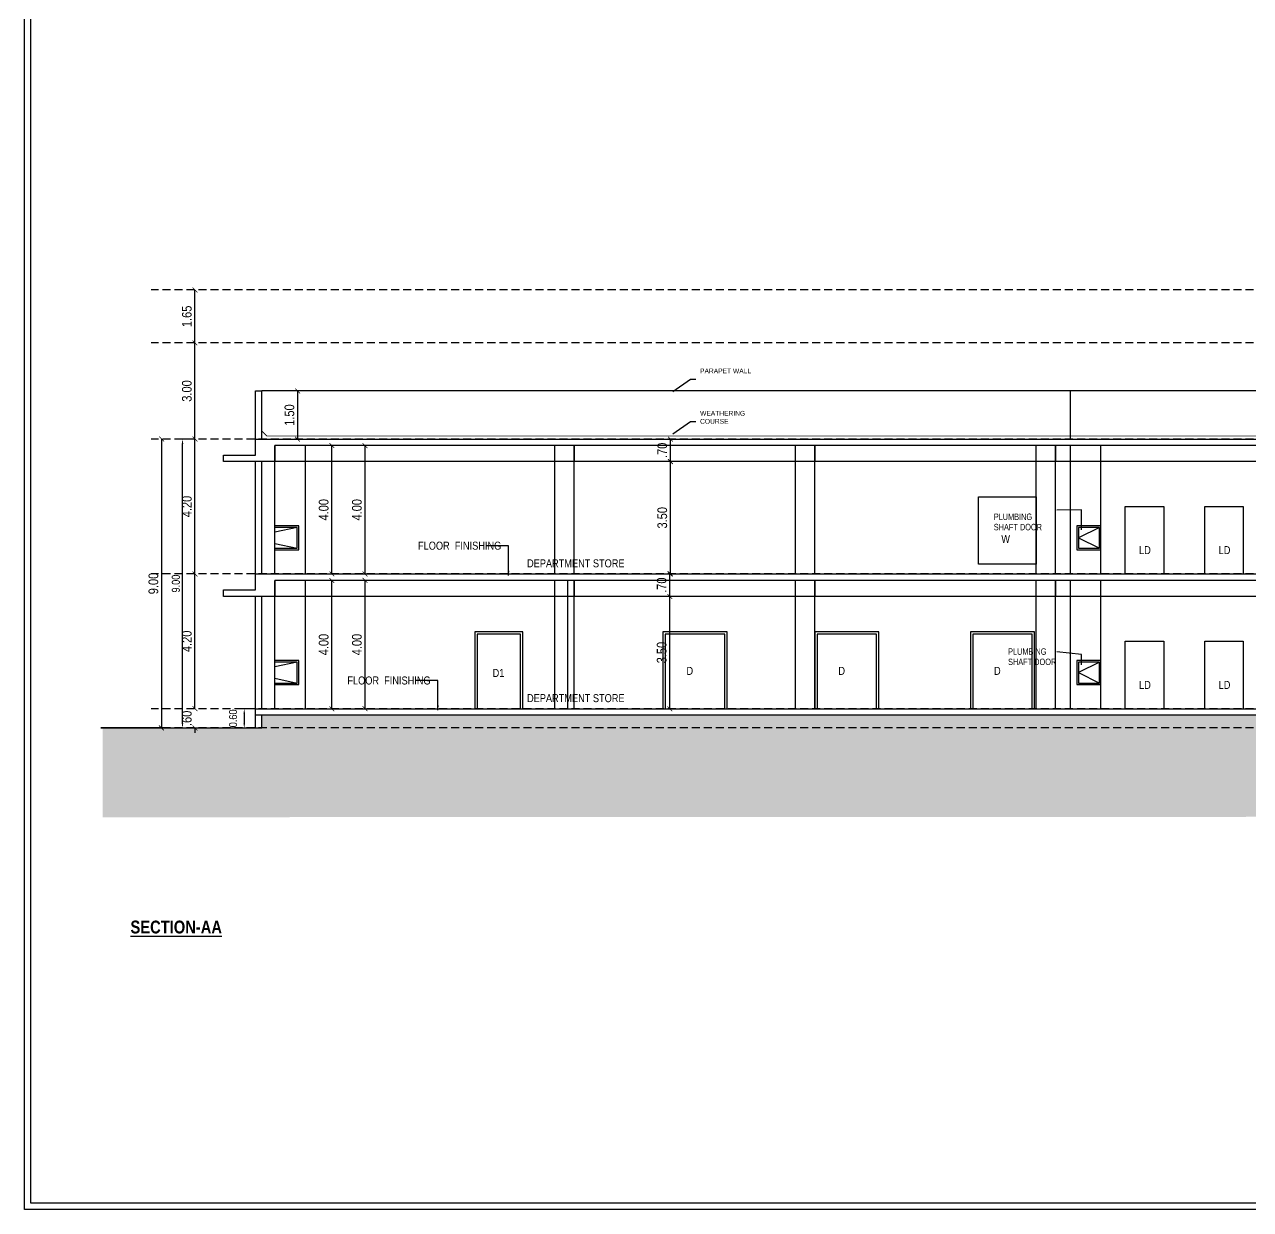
# Model space of a CAD drawing. Header units: metres. Extents: x 385023 to 385532, y 1408468 to 1408621.
# Drawn here: x 385419.78 to 385457.99, y 1408468.21 to 1408505.13 of the extents above; entities that cross this region are included whole.
import ezdxf
from ezdxf.enums import TextEntityAlignment as Align

# ---------------------------------------------------------------- set-up
doc = ezdxf.new("R2010")
doc.units = ezdxf.units.M
doc.header["$MEASUREMENT"] = 0
doc.linetypes.add('( Hidden )', pattern=[0.375, 0.25, -0.125])
for name, color, linetype in [('0 @ 1 (1)', 7, 'Continuous'), ('BLK_1_FLR_0_AC_ROOM_1', 7, 'Continuous'), ('BLK_1_FLR_0_AC_ROOM_2', 7, 'Continuous'), ('BLK_1_FLR_1_AC_ROOM_1', 7, 'Continuous'), ('BLK_1_FLR_1_AC_ROOM_2', 7, 'Continuous')]:
    doc.layers.add(name, color=color, linetype=linetype)
doc.layers.add('BLK_1_HT_OF_BLDG', color=7, linetype='Continuous', lineweight=25)
doc.layers.add('BLK_1_PLINTH_HEIGHT', color=7, linetype='Continuous', lineweight=25)
doc.styles.add('ARIAL', font='ARIALN.TTF')
doc.styles.add('CGR', font='ARIALNB.TTF')
doc.styles.add('RIA-AP', font='ARIALN.TTF')
doc.styles.get("Standard").update_dxf_attribs({"font": 'ARIALN.TTF', "height": 0.35})
doc.styles.add('Text-01', font='GOTHIC.TTF', dxfattribs={"height": 0.35})
doc.dimstyles.new('BLG DIM-1', dxfattribs={"dimtxt": 0.25, "dimasz": 0.15, "dimexe": 0.1, "dimexo": 0.15, "dimgap": 0.08, "dimtad": 1, "dimzin": 0, "dimdsep": 46, "dimtxsty": 'ARIAL', "dimcen": 0.09, "dimclrd": 8, "dimclre": 8, "dimadec": 0, "dimazin": 0, "dimtfac": 1, "dimtofl": 0, "dimtmove": 2, "dimatfit": 3, "dimfxl": 0, "dimtolj": 1, "dimtzin": 0, "dimarcsym": 0})
doc.dimstyles.new('RIA-AP', dxfattribs={"dimtxt": 0.3, "dimasz": 0.15, "dimexe": 0, "dimexo": 1, "dimgap": 0.1, "dimtad": 1, "dimzin": 4, "dimdsep": 46, "dimtxsty": 'RIA-AP', "dimblk": 'ARCHTICK', "dimcen": 0.09, "dimse1": 1, "dimse2": 1, "dimclrd": 8, "dimclre": 8, "dimclrt": 4, "dimazin": 0, "dimtfac": 1, "dimtix": 1, "dimtofl": 0, "dimtmove": 2, "dimatfit": 3, "dimfxl": 0, "dimtolj": 1, "dimtzin": 0, "dimarcsym": 0})

# ---------------------------------------------------------------- blocks, each defined once
blk = doc.blocks.new('_ArchTick')
at = {"color": 0, "linetype": 'ByBlock', "const_width": 0.15}
blk.add_lwpolyline([(-0.5, -0.5), (0.5, 0.5)], dxfattribs=at)
blk = doc.blocks.new('*D70')
at = {"color": 8, "lineweight": -2}
blk.add_line((385439.893, 1408483.812), (385439.893, 1408487.312), dxfattribs=at)
at = {"layer": 'Defpoints', "color": 0}
for p in [(385439.316, 1408487.312), (385439.893, 1408487.312), (385439.316, 1408483.812)]:
    blk.add_point(p, dxfattribs=at)
at = {"color": 8, "lineweight": -2, "xscale": 0.15, "yscale": 0.15, "zscale": 0.15}
for p, rotation in [((385439.893, 1408487.312), 90), ((385439.893, 1408483.812), 270)]:
    blk.add_blockref('_ArchTick', p, dxfattribs=dict(at, rotation=rotation))
at = {"color": 4, "lineweight": -2, "insert": (385439.639, 1408485.562), "char_height": 0.3, "attachment_point": 5, "rotation": 90, "style": 'RIA-AP'}
blk.add_mtext('\\A1;3.50', dxfattribs=at)
blk = doc.blocks.new('*D71')
at = {"color": 8, "lineweight": -2}
blk.add_line((385439.893, 1408487.312), (385439.893, 1408488.012), dxfattribs=at)
at = {"layer": 'Defpoints', "color": 0}
for p in [(385438.819, 1408488.012), (385439.893, 1408488.012), (385438.819, 1408487.312)]:
    blk.add_point(p, dxfattribs=at)
at = {"color": 8, "lineweight": -2, "xscale": 0.15, "yscale": 0.15, "zscale": 0.15}
for p, rotation in [((385439.893, 1408488.012), 90), ((385439.893, 1408487.312), 270)]:
    blk.add_blockref('_ArchTick', p, dxfattribs=dict(at, rotation=rotation))
at = {"color": 4, "lineweight": -2, "insert": (385439.639, 1408487.662), "char_height": 0.3, "attachment_point": 5, "rotation": 90, "style": 'RIA-AP'}
blk.add_mtext('\\A1;.70', dxfattribs=at)
blk = doc.blocks.new('*D72')
at = {"color": 8, "lineweight": -2}
for p, q in [((385425.096, 1408483.812), (385425.096, 1408483.962)), ((385425.096, 1408483.212), (385425.096, 1408483.062))]:
    blk.add_line(p, q, dxfattribs=at)
at = {"layer": 'Defpoints', "color": 0}
for p in [(385425.096, 1408483.812), (385426.486, 1408483.812), (385426.486, 1408483.212)]:
    blk.add_point(p, dxfattribs=at)
at = {"color": 8, "lineweight": -2, "xscale": 0.15, "yscale": 0.15, "zscale": 0.15}
for p, rotation in [((385425.096, 1408483.812), 270), ((385425.096, 1408483.212), 90)]:
    blk.add_blockref('_ArchTick', p, dxfattribs=dict(at, rotation=rotation))
at = {"color": 4, "lineweight": -2, "insert": (385424.843, 1408483.512), "char_height": 0.3, "attachment_point": 5, "rotation": 90, "style": 'RIA-AP'}
blk.add_mtext('\\A1;.60', dxfattribs=at)
blk = doc.blocks.new('*D73')
at = {"color": 8, "lineweight": -2}
blk.add_line((385425.096, 1408483.812), (385425.096, 1408488.012), dxfattribs=at)
at = {"layer": 'Defpoints', "color": 0}
for p in [(385425.096, 1408488.012), (385425.188, 1408488.012), (385426.486, 1408483.812)]:
    blk.add_point(p, dxfattribs=at)
at = {"color": 8, "lineweight": -2, "xscale": 0.15, "yscale": 0.15, "zscale": 0.15}
for p, rotation in [((385425.096, 1408488.012), 90), ((385425.096, 1408483.812), 270)]:
    blk.add_blockref('_ArchTick', p, dxfattribs=dict(at, rotation=rotation))
at = {"color": 4, "lineweight": -2, "insert": (385424.843, 1408485.912), "char_height": 0.3, "attachment_point": 5, "rotation": 90, "style": 'RIA-AP'}
blk.add_mtext('\\A1;4.20', dxfattribs=at)
blk = doc.blocks.new('*D74')
at = {"color": 8, "lineweight": -2}
blk.add_line((385425.096, 1408488.012), (385425.096, 1408492.212), dxfattribs=at)
at = {"layer": 'Defpoints', "color": 0}
for p in [(385425.096, 1408492.212), (385425.234, 1408492.212), (385425.265, 1408488.012)]:
    blk.add_point(p, dxfattribs=at)
at = {"color": 8, "lineweight": -2, "xscale": 0.15, "yscale": 0.15, "zscale": 0.15}
for p, rotation in [((385425.096, 1408492.212), 90), ((385425.096, 1408488.012), 270)]:
    blk.add_blockref('_ArchTick', p, dxfattribs=dict(at, rotation=rotation))
at = {"color": 4, "lineweight": -2, "insert": (385424.843, 1408490.112), "char_height": 0.3, "attachment_point": 5, "rotation": 90, "style": 'RIA-AP'}
blk.add_mtext('\\A1;4.20', dxfattribs=at)
blk = doc.blocks.new('*D75')
at = {"color": 8, "lineweight": -2}
blk.add_line((385425.096, 1408492.212), (385425.096, 1408495.212), dxfattribs=at)
at = {"layer": 'Defpoints', "color": 0}
for p in [(385425.096, 1408495.212), (385426.981, 1408495.212), (385425.234, 1408492.212)]:
    blk.add_point(p, dxfattribs=at)
at = {"color": 8, "lineweight": -2, "xscale": 0.15, "yscale": 0.15, "zscale": 0.15}
for p, rotation in [((385425.096, 1408495.212), 90), ((385425.096, 1408492.212), 270)]:
    blk.add_blockref('_ArchTick', p, dxfattribs=dict(at, rotation=rotation))
at = {"color": 4, "lineweight": -2, "insert": (385424.843, 1408493.712), "char_height": 0.3, "attachment_point": 5, "rotation": 90, "style": 'RIA-AP'}
blk.add_mtext('\\A1;3.00', dxfattribs=at)
blk = doc.blocks.new('*D76')
at = {"color": 8, "lineweight": -2}
blk.add_line((385425.096, 1408495.212), (385425.096, 1408496.862), dxfattribs=at)
at = {"layer": 'Defpoints', "color": 0}
for p in [(385425.096, 1408496.862), (385426.981, 1408496.862, -63.957), (385426.981, 1408495.212)]:
    blk.add_point(p, dxfattribs=at)
at = {"color": 8, "lineweight": -2, "xscale": 0.15, "yscale": 0.15, "zscale": 0.15}
for p, rotation in [((385425.096, 1408496.862), 90), ((385425.096, 1408495.212), 270)]:
    blk.add_blockref('_ArchTick', p, dxfattribs=dict(at, rotation=rotation))
at = {"color": 4, "lineweight": -2, "insert": (385424.843, 1408496.037), "char_height": 0.3, "attachment_point": 5, "rotation": 90, "style": 'RIA-AP'}
blk.add_mtext('\\A1;1.65', dxfattribs=at)
blk = doc.blocks.new('*D77')
at = {"color": 8, "lineweight": -2}
blk.add_line((385428.293, 1408493.712), (385428.293, 1408492.212), dxfattribs=at)
at = {"layer": 'Defpoints', "color": 0}
for p in [(385427.181, 1408493.712), (385427.181, 1408492.212), (385428.293, 1408492.212)]:
    blk.add_point(p, dxfattribs=at)
at = {"color": 8, "lineweight": -2, "xscale": 0.15, "yscale": 0.15, "zscale": 0.15}
for p, rotation in [((385428.293, 1408493.712), 90), ((385428.293, 1408492.212), 270)]:
    blk.add_blockref('_ArchTick', p, dxfattribs=dict(at, rotation=rotation))
at = {"color": 4, "lineweight": -2, "insert": (385428.04, 1408492.962), "char_height": 0.3, "attachment_point": 5, "rotation": 90, "style": 'RIA-AP'}
blk.add_mtext('\\A1;1.50', dxfattribs=at)
blk = doc.blocks.new('*D79')
at = {"color": 8, "lineweight": -2}
blk.add_line((385424.056, 1408492.213), (385424.051, 1408483.213), dxfattribs=at)
at = {"layer": 'Defpoints', "color": 0}
for p in [(385426.981, 1408492.212), (385424.051, 1408483.213), (385426.976, 1408483.211)]:
    blk.add_point(p, dxfattribs=at)
at = {"color": 8, "lineweight": -2, "xscale": 0.15, "yscale": 0.15, "zscale": 0.15}
for p, rotation in [((385424.056, 1408492.213), 89.96840427595858), ((385424.051, 1408483.213), 269.9684042759586)]:
    blk.add_blockref('_ArchTick', p, dxfattribs=dict(at, rotation=rotation))
at = {"color": 4, "lineweight": -2, "insert": (385423.801, 1408487.713), "char_height": 0.3, "attachment_point": 5, "rotation": 89.9684, "style": 'RIA-AP'}
blk.add_mtext('\\A1;9.00', dxfattribs=at)
blk = doc.blocks.new('*D83')
at = {"color": 8, "lineweight": -2}
blk.add_line((385439.911, 1408488.012), (385439.911, 1408491.512), dxfattribs=at)
at = {"layer": 'Defpoints', "color": 0}
for p in [(385439.334, 1408491.512), (385439.911, 1408491.512), (385439.334, 1408488.012)]:
    blk.add_point(p, dxfattribs=at)
at = {"color": 8, "lineweight": -2, "xscale": 0.15, "yscale": 0.15, "zscale": 0.15}
for p, rotation in [((385439.911, 1408491.512), 90), ((385439.911, 1408488.012), 270)]:
    blk.add_blockref('_ArchTick', p, dxfattribs=dict(at, rotation=rotation))
at = {"color": 4, "lineweight": -2, "insert": (385439.658, 1408489.762), "char_height": 0.3, "attachment_point": 5, "rotation": 90, "style": 'RIA-AP'}
blk.add_mtext('\\A1;3.50', dxfattribs=at)
blk = doc.blocks.new('*D84')
at = {"color": 8, "lineweight": -2}
blk.add_line((385439.911, 1408491.512), (385439.911, 1408492.212), dxfattribs=at)
at = {"layer": 'Defpoints', "color": 0}
for p in [(385438.838, 1408492.212), (385439.911, 1408492.212), (385438.838, 1408491.512)]:
    blk.add_point(p, dxfattribs=at)
at = {"color": 8, "lineweight": -2, "xscale": 0.15, "yscale": 0.15, "zscale": 0.15}
for p, rotation in [((385439.911, 1408492.212), 90), ((385439.911, 1408491.512), 270)]:
    blk.add_blockref('_ArchTick', p, dxfattribs=dict(at, rotation=rotation))
at = {"color": 4, "lineweight": -2, "insert": (385439.658, 1408491.862), "char_height": 0.3, "attachment_point": 5, "rotation": 90, "style": 'RIA-AP'}
blk.add_mtext('\\A1;.70', dxfattribs=at)
blk = doc.blocks.new('*D745')
at = {"layer": 'BLK_1_FLR_0_AC_ROOM_1', "color": 8, "lineweight": -2}
blk.add_line((385429.361, 1408483.811), (385429.361, 1408487.811), dxfattribs=at)
at = {"layer": 'Defpoints', "color": 0}
for p in [(385427.767, 1408487.811), (385429.361, 1408487.811), (385427.767, 1408483.811)]:
    blk.add_point(p, dxfattribs=at)
at = {"layer": 'BLK_1_FLR_0_AC_ROOM_1', "color": 8, "lineweight": -2, "xscale": 0.15, "yscale": 0.15, "zscale": 0.15}
for p, rotation in [((385429.361, 1408487.811), 90), ((385429.361, 1408483.811), 270)]:
    blk.add_blockref('_ArchTick', p, dxfattribs=dict(at, rotation=rotation))
at = {"layer": 'BLK_1_FLR_0_AC_ROOM_1', "color": 0, "insert": (385429.107, 1408485.811), "char_height": 0.3, "attachment_point": 5, "rotation": 90, "style": 'RIA-AP'}
blk.add_mtext('\\A1;4.00', dxfattribs=at)
blk = doc.blocks.new('*D746')
at = {"layer": 'BLK_1_FLR_0_AC_ROOM_2', "color": 8, "lineweight": -2}
blk.add_line((385430.395, 1408483.811), (385430.395, 1408487.811), dxfattribs=at)
at = {"layer": 'Defpoints', "color": 0}
for p in [(385428.802, 1408487.811), (385430.395, 1408487.811), (385428.802, 1408483.811)]:
    blk.add_point(p, dxfattribs=at)
at = {"layer": 'BLK_1_FLR_0_AC_ROOM_2', "color": 8, "lineweight": -2, "xscale": 0.15, "yscale": 0.15, "zscale": 0.15}
for p, rotation in [((385430.395, 1408487.811), 90), ((385430.395, 1408483.811), 270)]:
    blk.add_blockref('_ArchTick', p, dxfattribs=dict(at, rotation=rotation))
at = {"layer": 'BLK_1_FLR_0_AC_ROOM_2', "color": 0, "insert": (385430.142, 1408485.811), "char_height": 0.3, "attachment_point": 5, "rotation": 90, "style": 'RIA-AP'}
blk.add_mtext('\\A1;4.00', dxfattribs=at)
blk = doc.blocks.new('*D747')
at = {"layer": 'BLK_1_FLR_1_AC_ROOM_1', "color": 8, "lineweight": -2}
blk.add_line((385429.361, 1408488.011), (385429.361, 1408492.011), dxfattribs=at)
at = {"layer": 'Defpoints', "color": 0}
for p in [(385427.767, 1408492.011), (385429.361, 1408492.011), (385427.767, 1408488.011)]:
    blk.add_point(p, dxfattribs=at)
at = {"layer": 'BLK_1_FLR_1_AC_ROOM_1', "color": 8, "lineweight": -2, "xscale": 0.15, "yscale": 0.15, "zscale": 0.15}
for p, rotation in [((385429.361, 1408492.011), 90), ((385429.361, 1408488.011), 270)]:
    blk.add_blockref('_ArchTick', p, dxfattribs=dict(at, rotation=rotation))
at = {"layer": 'BLK_1_FLR_1_AC_ROOM_1', "color": 0, "insert": (385429.107, 1408490.011), "char_height": 0.3, "attachment_point": 5, "rotation": 90, "style": 'RIA-AP'}
blk.add_mtext('\\A1;4.00', dxfattribs=at)
blk = doc.blocks.new('*D748')
at = {"layer": 'BLK_1_FLR_1_AC_ROOM_2', "color": 8, "lineweight": -2}
blk.add_line((385430.395, 1408488.011), (385430.395, 1408492.011), dxfattribs=at)
at = {"layer": 'Defpoints', "color": 0}
for p in [(385428.802, 1408492.011), (385430.395, 1408492.011), (385428.802, 1408488.011)]:
    blk.add_point(p, dxfattribs=at)
at = {"layer": 'BLK_1_FLR_1_AC_ROOM_2', "color": 8, "lineweight": -2, "xscale": 0.15, "yscale": 0.15, "zscale": 0.15}
for p, rotation in [((385430.395, 1408492.011), 90), ((385430.395, 1408488.011), 270)]:
    blk.add_blockref('_ArchTick', p, dxfattribs=dict(at, rotation=rotation))
at = {"layer": 'BLK_1_FLR_1_AC_ROOM_2', "color": 0, "insert": (385430.142, 1408490.011), "char_height": 0.3, "attachment_point": 5, "rotation": 90, "style": 'RIA-AP'}
blk.add_mtext('\\A1;4.00', dxfattribs=at)
blk = doc.blocks.new('*D750')
at = {"layer": 'BLK_1_HT_OF_BLDG', "color": 8, "lineweight": -2}
for p, q in [((385424.857, 1408492.211), (385424.607, 1408492.211)), ((385424.707, 1408483.361), (385424.707, 1408492.061)), ((385424.857, 1408483.211), (385424.607, 1408483.211))]:
    blk.add_line(p, q, dxfattribs=at)
at = {"layer": 'BLK_1_HT_OF_BLDG', "color": 8}
for points in [[(385424.682, 1408492.061), (385424.732, 1408492.061), (385424.707, 1408492.211)], [(385424.682, 1408483.361), (385424.732, 1408483.361), (385424.707, 1408483.211)]]:
    blk.add_solid(points, dxfattribs=at)
at = {"layer": 'Defpoints', "color": 0}
for p in [(385424.707, 1408492.211), (385427.167, 1408492.211), (385427.167, 1408483.211)]:
    blk.add_point(p, dxfattribs=at)
at = {"layer": 'BLK_1_HT_OF_BLDG', "color": 0, "insert": (385424.5, 1408487.711), "char_height": 0.25, "attachment_point": 5, "rotation": 90, "style": 'ARIAL'}
blk.add_mtext('\\A1;9.00', dxfattribs=at)
blk = doc.blocks.new('*D751')
at = {"layer": 'BLK_1_PLINTH_HEIGHT', "color": 8, "lineweight": -2}
for p, q in [((385426.781, 1408483.811), (385426.531, 1408483.812)), ((385426.631, 1408483.662), (385426.631, 1408483.361)), ((385426.781, 1408483.211), (385426.531, 1408483.211))]:
    blk.add_line(p, q, dxfattribs=at)
at = {"layer": 'BLK_1_PLINTH_HEIGHT', "color": 8}
for points in [[(385426.606, 1408483.662), (385426.656, 1408483.662), (385426.631, 1408483.812)], [(385426.606, 1408483.361), (385426.656, 1408483.361), (385426.631, 1408483.211)]]:
    blk.add_solid(points, dxfattribs=at)
at = {"layer": 'Defpoints', "color": 0}
for p in [(385427.167, 1408483.811), (385426.631, 1408483.211), (385427.167, 1408483.211)]:
    blk.add_point(p, dxfattribs=at)
at = {"layer": 'BLK_1_PLINTH_HEIGHT', "color": 0, "insert": (385426.283, 1408483.511), "char_height": 0.25, "attachment_point": 5, "rotation": 89.9836, "style": 'ARIAL'}
blk.add_mtext('\\A1;0.60', dxfattribs=at)

msp = doc.modelspace()

# ---------------------------------------------------------------- hatches: boundary and pattern name
at = {"linetype": 'Continuous'}
h = msp.add_hatch(dxfattribs=at)
h.set_pattern_fill('EARTH', color=252, scale=5)
h.set_pattern_definition([(0, (384202.4413, 1406044.1459), (1.25, 1.25), [1.25, -1.25]), (0, (384202.4413, 1406044.6146), (1.25, 1.25), [1.25, -1.25]), (0, (384202.4413, 1406045.0834), (1.25, 1.25), [1.25, -1.25]), (90, (384202.5976, 1406045.2396), (-1.25, 1.25), [1.25, -1.25]), (90, (384203.0663, 1406045.2396), (-1.25, 1.25), [1.25, -1.25]), (90, (384203.535, 1406045.2396), (-1.25, 1.25), [1.25, -1.25])])
h.paths.add_polyline_path([(385422.217, 1408483.212), (385427.181, 1408483.212), (385427.181, 1408483.245), (385427.181, 1408483.382), (385427.181, 1408483.612), (385506.281, 1408483.612), (385506.281, 1408483.012), (385511.093, 1408483.012), (385511.158, 1408480.462), (385422.217, 1408480.431)])

# ---------------------------------------------------------------- linework, layer by layer
at = {"linetype": '( Hidden )'}
for p, q in [((385512.455, 1408496.862, 0.025), (385423.73, 1408496.862, 0.025)), ((385512.455, 1408495.212, 0.025), (385423.73, 1408495.212, 0.025)), ((385512.455, 1408492.212, 0.025), (385423.73, 1408492.212, 0.025)), ((385512.455, 1408488.012, 0.025), (385423.73, 1408488.012, 0.025)), ((385512.455, 1408488.012, 0.025), (385423.73, 1408488.012, 0.025)), ((385512.455, 1408483.812, 0.025), (385423.73, 1408483.812, 0.025)), ((385512.455, 1408483.212, 0.025), (385423.73, 1408483.212, 0.025))]:
    msp.add_line(p, q, dxfattribs=at)
at = {"lineweight": -2}
for p, q in [((385426.981, 1408492.212, 0.025), (385426.981, 1408493.712, 0.025)), ((385426.981, 1408493.712, 0.025), (385427.181, 1408493.712, 0.025)), ((385427.181, 1408492.212, 0.025), (385427.181, 1408493.712, 0.025)), ((385459.266, 1408493.712, 0.025), (385427.181, 1408493.712, 0.025)), ((385427.581, 1408488.012, 0.025), (385427.581, 1408492.012, 0.025)), ((385436.31, 1408488.012, 0.025), (385436.31, 1408492.012, 0.025)), ((385436.91, 1408488.012, 0.025), (385436.91, 1408492.012, 0.025)), ((385443.81, 1408488.012, 0.025), (385443.81, 1408492.012, 0.025)), ((385444.41, 1408488.012, 0.025), (385444.41, 1408492.012, 0.025)), ((385451.308, 1408488.012, 0.025), (385451.308, 1408492.012, 0.025)), ((385451.91, 1408488.012, 0.025), (385451.91, 1408492.012, 0.025)), ((385452.376, 1408488.012, 0.025), (385452.376, 1408492.012, 0.025)), ((385453.327, 1408488.012, 0.025), (385453.327, 1408492.012, 0.025)), ((385426.981, 1408488.012, 0.025), (385426.981, 1408491.512, 0.025)), ((385427.181, 1408488.012, 0.025), (385427.181, 1408491.512, 0.025)), ((385427.581, 1408483.812, 0.025), (385427.581, 1408487.812, 0.025)), ((385436.709, 1408483.812, 0.025), (385436.709, 1408487.812, 0.025)), ((385436.909, 1408483.812, 0.025), (385436.909, 1408487.812, 0.025)), ((385443.81, 1408483.812, 0.025), (385443.81, 1408487.812, 0.025)), ((385444.41, 1408483.812, 0.025), (385444.41, 1408487.812, 0.025)), ((385451.308, 1408483.812, 0.025), (385451.308, 1408487.812, 0.025)), ((385451.91, 1408483.812, 0.025), (385451.91, 1408487.812, 0.025)), ((385452.376, 1408483.812, 0.025), (385452.376, 1408487.812, 0.025)), ((385453.327, 1408483.812, 0.025), (385453.327, 1408487.812, 0.025)), ((385426.981, 1408483.812, 0.025), (385426.981, 1408487.312, 0.025)), ((385427.181, 1408483.812, 0.025), (385427.181, 1408487.312, 0.025)), ((385436.31, 1408483.812, 0.025), (385436.31, 1408487.312, 0.025))]:
    msp.add_line(p, q, dxfattribs=at)
for p, q in [((385428.531, 1408492.012, 0.025), (385428.531, 1408488.012, 0.025)), ((385428.531, 1408487.812, 0.025), (385428.531, 1408483.812, 0.025)), ((385426.981, 1408483.612, 0.025), (385426.981, 1408483.812, 0.025)), ((385426.981, 1408483.812, 0.025), (385506.481, 1408483.812, 0.025)), ((385506.281, 1408483.612, 0.025), (385426.981, 1408483.612, 0.025)), ((385426.981, 1408483.211, 0.025), (385426.981, 1408483.612, 0.025)), ((385427.181, 1408483.211, 0.025), (385427.181, 1408483.612, 0.025))]:
    msp.add_line(p, q)
at = {"color": 8}
for p, q in [((385506.299, 1408491.512, 0.025), (385427.199, 1408491.512, 0.025)), ((385506.281, 1408487.312, 0.025), (385427.181, 1408487.312, 0.025))]:
    msp.add_line(p, q, dxfattribs=at)
for points, elevation in [([(385419.784, 1408468.209), (385419.784, 1408542.051), (385532.284, 1408542.051), (385532.284, 1408468.209)], 0.025), ([(385435.315, 1408486.212), (385433.815, 1408486.212), (385433.815, 1408483.812), (385435.315, 1408483.812)], 0.025), ([(385435.242, 1408486.139), (385433.888, 1408486.139), (385433.888, 1408483.812), (385435.242, 1408483.812)], 0.025), ([(385441.676, 1408486.212), (385439.676, 1408486.212), (385439.676, 1408483.812), (385441.676, 1408483.812)], 0.025), ([(385441.603, 1408486.139), (385439.749, 1408486.139), (385439.749, 1408483.812), (385441.603, 1408483.812)], 0.025), ([(385446.41, 1408486.212), (385444.41, 1408486.212), (385444.41, 1408483.812), (385446.41, 1408483.812)], 127.964), ([(385446.337, 1408486.139), (385444.483, 1408486.139), (385444.483, 1408483.812), (385446.337, 1408483.812)], 127.964), ([(385451.259, 1408486.212), (385449.259, 1408486.212), (385449.259, 1408483.812), (385451.259, 1408483.812)], 0.025), ([(385451.186, 1408486.139), (385449.332, 1408486.139), (385449.332, 1408483.812), (385451.186, 1408483.812)], 0.025)]:
    msp.add_lwpolyline(points, close=True, dxfattribs=dict(at, elevation=elevation))
at = {"color": 6, "elevation": 0.025}
msp.add_lwpolyline([(385419.984, 1408468.409), (385419.984, 1408541.851), (385532.084, 1408541.851), (385532.084, 1408468.409)], close=True, dxfattribs=at)
at = {"lineweight": -2, "elevation": 0.025}
msp.add_lwpolyline([(385452.376, 1408492.212), (385452.376, 1408493.712)], dxfattribs=at)
at = {"elevation": 0.025}
for points in [[(385505.981, 1408492.012), (385427.581, 1408492.012), (385427.581, 1408491.512), (385425.981, 1408491.512), (385425.981, 1408491.712), (385426.981, 1408491.712), (385426.981, 1408492.212), (385506.481, 1408492.212), (385506.481, 1408492.012), (385506.481, 1408491.712), (385507.081, 1408491.712), (385507.081, 1408491.512), (385505.981, 1408491.512), (385505.981, 1408492.012)], [(385436.91, 1408492.012), (385436.91, 1408491.512), (385436.31, 1408491.512), (385436.31, 1408492.012)], [(385444.41, 1408492.012), (385444.41, 1408491.512), (385443.81, 1408491.512), (385443.81, 1408492.012)], [(385451.908, 1408492.012), (385451.908, 1408491.512), (385451.308, 1408491.512), (385451.308, 1408492.012)], [(385454.081, 1408488.012), (385454.081, 1408490.112), (385455.281, 1408490.112), (385455.281, 1408488.012)], [(385456.561, 1408488.012), (385456.561, 1408490.112), (385457.761, 1408490.112), (385457.761, 1408488.012)], [(385427.581, 1408488.762), (385428.331, 1408488.762), (385428.331, 1408489.512), (385427.581, 1408489.512)], [(385427.581, 1408488.812), (385428.281, 1408488.812), (385428.281, 1408489.462), (385427.581, 1408489.462)], [(385428.281, 1408489.462), (385427.581, 1408489.312)], [(385452.827, 1408489.512), (385452.577, 1408489.512), (385452.577, 1408488.762), (385452.827, 1408488.762)], [(385453.277, 1408489.462), (385452.627, 1408489.137), (385453.277, 1408488.812)], [(385427.581, 1408488.962), (385428.281, 1408488.812)], [(385505.981, 1408487.812), (385427.581, 1408487.812), (385427.581, 1408487.312), (385425.981, 1408487.312), (385425.981, 1408487.512), (385426.981, 1408487.512), (385426.981, 1408488.012), (385506.481, 1408488.012), (385506.481, 1408487.812), (385506.481, 1408487.512), (385507.081, 1408487.512), (385507.081, 1408487.312), (385505.981, 1408487.312), (385505.981, 1408487.812)], [(385436.909, 1408487.812), (385436.909, 1408487.312), (385436.309, 1408487.312), (385436.309, 1408487.812)], [(385444.41, 1408487.812), (385444.41, 1408487.312), (385443.81, 1408487.312), (385443.81, 1408487.812)], [(385451.908, 1408487.812), (385451.908, 1408487.312), (385451.308, 1408487.312), (385451.308, 1408487.812)], [(385454.081, 1408483.812), (385454.081, 1408485.912), (385455.281, 1408485.912), (385455.281, 1408483.812)], [(385456.561, 1408483.812), (385456.561, 1408485.912), (385457.761, 1408485.912), (385457.761, 1408483.812)], [(385427.581, 1408484.562), (385428.331, 1408484.562), (385428.331, 1408485.312), (385427.581, 1408485.312)], [(385427.581, 1408484.612), (385428.281, 1408484.612), (385428.281, 1408485.262), (385427.581, 1408485.262)], [(385428.281, 1408485.262), (385427.581, 1408485.112)], [(385452.827, 1408485.312), (385452.577, 1408485.312), (385452.577, 1408484.562), (385452.827, 1408484.562)], [(385453.277, 1408485.262), (385452.627, 1408484.937), (385453.277, 1408484.612)], [(385427.581, 1408484.762), (385428.281, 1408484.612)]]:
    msp.add_lwpolyline(points, dxfattribs=at)
for points, const_width in [([(385427.181, 1408492.462), (385427.331, 1408492.312), (385459.116, 1408492.312), (385459.266, 1408492.462)], 0.025), ([(385422.158, 1408483.213), (385427.181, 1408483.211)], 0.05)]:
    msp.add_lwpolyline(points, dxfattribs=dict(at, const_width=const_width))
for points in [[(385451.309, 1408488.312), (385449.509, 1408488.312), (385449.509, 1408490.412), (385451.309, 1408490.412)], [(385452.577, 1408488.762), (385453.327, 1408488.762), (385453.327, 1408489.512), (385452.577, 1408489.512)], [(385452.627, 1408488.812), (385453.277, 1408488.812), (385453.277, 1408489.462), (385452.627, 1408489.462)], [(385452.577, 1408484.562), (385453.327, 1408484.562), (385453.327, 1408485.312), (385452.577, 1408485.312)], [(385452.627, 1408484.612), (385453.277, 1408484.612), (385453.277, 1408485.262), (385452.627, 1408485.262)]]:
    msp.add_lwpolyline(points, close=True, dxfattribs=at)

# ---------------------------------------------------------------- texts
at = {"style": 'RIA-AP'}
for s, p in [('W', (385450.357, 1408488.979)), ('LD', (385454.697, 1408488.628)), ('LD', (385457.177, 1408488.628)), ('D1', (385434.553, 1408484.801)), ('D', (385440.514, 1408484.867)), ('D', (385445.248, 1408484.867)), ('D', (385450.097, 1408484.867)), ('LD', (385454.697, 1408484.428)), ('LD', (385457.177, 1408484.428))]:
    msp.add_text(s, height=0.25, dxfattribs=at).set_placement(p, align=Align.CENTER)
for p in [(385435.443, 1408488.217), (385435.443, 1408484.017)]:
    msp.add_text('DEPARTMENT STORE ', height=0.25, dxfattribs=at).set_placement(p)
at = {"color": 4, "style": 'CGR'}
msp.add_text('%%USECTION-AA', height=0.4, dxfattribs=at).set_placement((385423.086, 1408476.81))
at = {"char_height": 0.25, "width": 6.16689, "attachment_point": 1, "style": 'RIA-AP'}
for insert in [(385432.046, 1408489.017), (385429.845, 1408484.817)]:
    msp.add_mtext('FLOOR  FINISHING', dxfattribs=dict(at, insert=insert))
at = {"layer": '0 @ 1 (1)'}
for s, p in [('SHAFT DOOR', (385449.986, 1408489.372)), ('PLUMBING ', (385449.986, 1408489.693)), ('SHAFT DOOR', (385450.432, 1408485.172)), ('PLUMBING ', (385450.432, 1408485.493))]:
    msp.add_text(s, height=0.2, dxfattribs=at).set_placement(p)
at = {"layer": '0 @ 1 (1)', "char_height": 0.15, "attachment_point": 1, "style": 'Text-01'}
for s, insert in [('PARAPET WALL', (385440.835, 1408494.411)), ('WEATHERING COURSE', (385440.835, 1408493.092))]:
    msp.add_mtext_dynamic_manual_height_columns(s, width=1.87637, gutter_width=1.75, heights=[0.58], dxfattribs=dict(at, insert=insert))

# ---------------------------------------------------------------- dimensions: what is measured, and where the dimension line sits
at = {"lineweight": -2}
for base, p1, p2, angle, picture, middle in [((385425.096, 1408496.862, 63.982), (385426.981, 1408495.212, 63.982), (385426.981, 1408496.862, 0.025), 270, '*D76', (385424.843, 1408496.037, 63.982)), ((385425.096, 1408495.212, 63.982), (385425.234, 1408492.212, 63.982), (385426.981, 1408495.212, 63.982), 270, '*D75', (385424.843, 1408493.712, 63.982)), ((385425.096, 1408492.212, 63.982), (385425.265, 1408488.012, 63.982), (385425.234, 1408492.212, 63.982), 270, '*D74', (385424.843, 1408490.112, 63.982)), ((385439.911, 1408492.212, 0.006), (385438.838, 1408491.512, 0.006), (385438.838, 1408492.212, 0.006), 90, '*D84', (385439.658, 1408491.862, 0.006)), ((385439.911, 1408491.512, 0.006), (385439.334, 1408488.012, 0.006), (385439.334, 1408491.512, 0.006), 90, '*D83', (385439.658, 1408489.762, 0.006)), ((385425.096, 1408488.012, 63.982), (385426.486, 1408483.812, 63.982), (385425.188, 1408488.012, 63.982), 270, '*D73', (385424.843, 1408485.912, 63.982)), ((385439.893, 1408488.012, 63.982), (385438.819, 1408487.312, 63.982), (385438.819, 1408488.012, 63.982), 90, '*D71', (385439.639, 1408487.662, 63.982)), ((385439.893, 1408487.312, 63.982), (385439.316, 1408483.812, 63.982), (385439.316, 1408487.312, 63.982), 90, '*D70', (385439.639, 1408485.562, 63.982))]:
    dim = msp.add_linear_dim(base=base, p1=p1, p2=p2, angle=angle, dimstyle='RIA-AP', dxfattribs=at)
    dim.commit()
    dim.dimension.update_dxf_attribs({"geometry": picture, "text_midpoint": middle})
for p1, p2, distance, picture, middle in [((385427.181, 1408493.712, 63.982), (385427.181, 1408492.212, 63.982), 1.111, '*D77', (385428.04, 1408492.962, 63.982)), ((385426.981, 1408492.212, 63.982), (385426.976, 1408483.211, 63.982), -2.925, '*D79', (385423.801, 1408487.713, 63.982)), ((385426.486, 1408483.212, 63.982), (385426.486, 1408483.812, 63.982), 1.39, '*D72', (385424.843, 1408483.512, 63.982))]:
    dim = msp.add_aligned_dim(p1=p1, p2=p2, distance=distance, dimstyle='RIA-AP', dxfattribs=at)
    dim.commit()
    dim.dimension.update_dxf_attribs({"geometry": picture, "text_midpoint": middle})
at = {"layer": 'BLK_1_FLR_0_AC_ROOM_1', "color": 2}
dim = msp.add_aligned_dim(p1=(385427.767, 1408483.811, 0.025), p2=(385427.767, 1408487.811, 0.025), distance=-1.593, dimstyle='RIA-AP', override={"dimclrt": 0}, dxfattribs=at)
dim.commit()
dim.dimension.update_dxf_attribs({"geometry": '*D745', "text_midpoint": (385429.107, 1408485.811, 0.025)})
at = {"layer": 'BLK_1_FLR_0_AC_ROOM_2', "color": 2}
dim = msp.add_aligned_dim(p1=(385428.802, 1408483.811, 0.025), p2=(385428.802, 1408487.811, 0.025), distance=-1.593, dimstyle='RIA-AP', override={"dimclrt": 0}, dxfattribs=at)
dim.commit()
dim.dimension.update_dxf_attribs({"geometry": '*D746', "text_midpoint": (385430.142, 1408485.811, 0.025)})
at = {"layer": 'BLK_1_FLR_1_AC_ROOM_1', "color": 2}
dim = msp.add_aligned_dim(p1=(385427.767, 1408488.011, 0.025), p2=(385427.767, 1408492.011, 0.025), distance=-1.593, dimstyle='RIA-AP', override={"dimclrt": 0}, dxfattribs=at)
dim.commit()
dim.dimension.update_dxf_attribs({"geometry": '*D747', "text_midpoint": (385429.107, 1408490.011, 0.025)})
at = {"layer": 'BLK_1_FLR_1_AC_ROOM_2', "color": 2}
dim = msp.add_aligned_dim(p1=(385428.802, 1408488.011, 0.025), p2=(385428.802, 1408492.011, 0.025), distance=-1.593, dimstyle='RIA-AP', override={"dimclrt": 0}, dxfattribs=at)
dim.commit()
dim.dimension.update_dxf_attribs({"geometry": '*D748', "text_midpoint": (385430.142, 1408490.011, 0.025)})
at = {"layer": 'BLK_1_HT_OF_BLDG', "color": 5}
dim = msp.add_aligned_dim(p1=(385427.167, 1408483.211, 0.025), p2=(385427.167, 1408492.211, 0.025), distance=2.46, dimstyle='BLG DIM-1', dxfattribs=at)
dim.commit()
dim.dimension.update_dxf_attribs({"geometry": '*D750', "text_midpoint": (385424.5, 1408487.711, 0.025)})
at = {"layer": 'BLK_1_PLINTH_HEIGHT', "color": 2}
dim = msp.add_aligned_dim(p1=(385427.167, 1408483.811, 0.025), p2=(385427.167, 1408483.211, 0.025), distance=-0.536, dimstyle='BLG DIM-1', dxfattribs=at)
dim.commit()
dim.dimension.update_dxf_attribs({"geometry": '*D751', "text_midpoint": (385426.283, 1408483.511, 0.025)})

# ---------------------------------------------------------------- leaders
at = {"lineweight": -2}
for points in [[(385439.986, 1408493.694, -63.901), (385440.533, 1408494.085, -63.901), (385440.703, 1408494.085, -63.901)], [(385439.986, 1408492.374, -63.901), (385440.533, 1408492.765, -63.901), (385440.703, 1408492.765, -63.901)], [(385452.721, 1408489.384, 63.982), (385452.721, 1408490.013, 63.982), (385451.953, 1408489.994, 63.982)], [(385452.721, 1408485.184, 63.965), (385452.721, 1408485.498, 63.965), (385451.953, 1408485.583, 63.965)]]:
    msp.add_leader(points, dimstyle='RIA-AP', override={"dimgap": 0.1, "dimtad": 0}, dxfattribs=at)
at = {"color": 7}
for points in [[(385434.87, 1408487.968, 63.982), (385434.87, 1408488.887, 63.982), (385434.166, 1408488.887, 63.982)], [(385432.668, 1408483.768, 63.982), (385432.668, 1408484.687, 63.982), (385431.965, 1408484.687, 63.982)]]:
    msp.add_leader(points, dimstyle='BLG DIM-1', override={"dimgap": 0.08, "dimtad": 0, "dimfxl": 0.2, "dimarcsym": 1}, dxfattribs=at)

doc.saveas('drawing.dxf')
